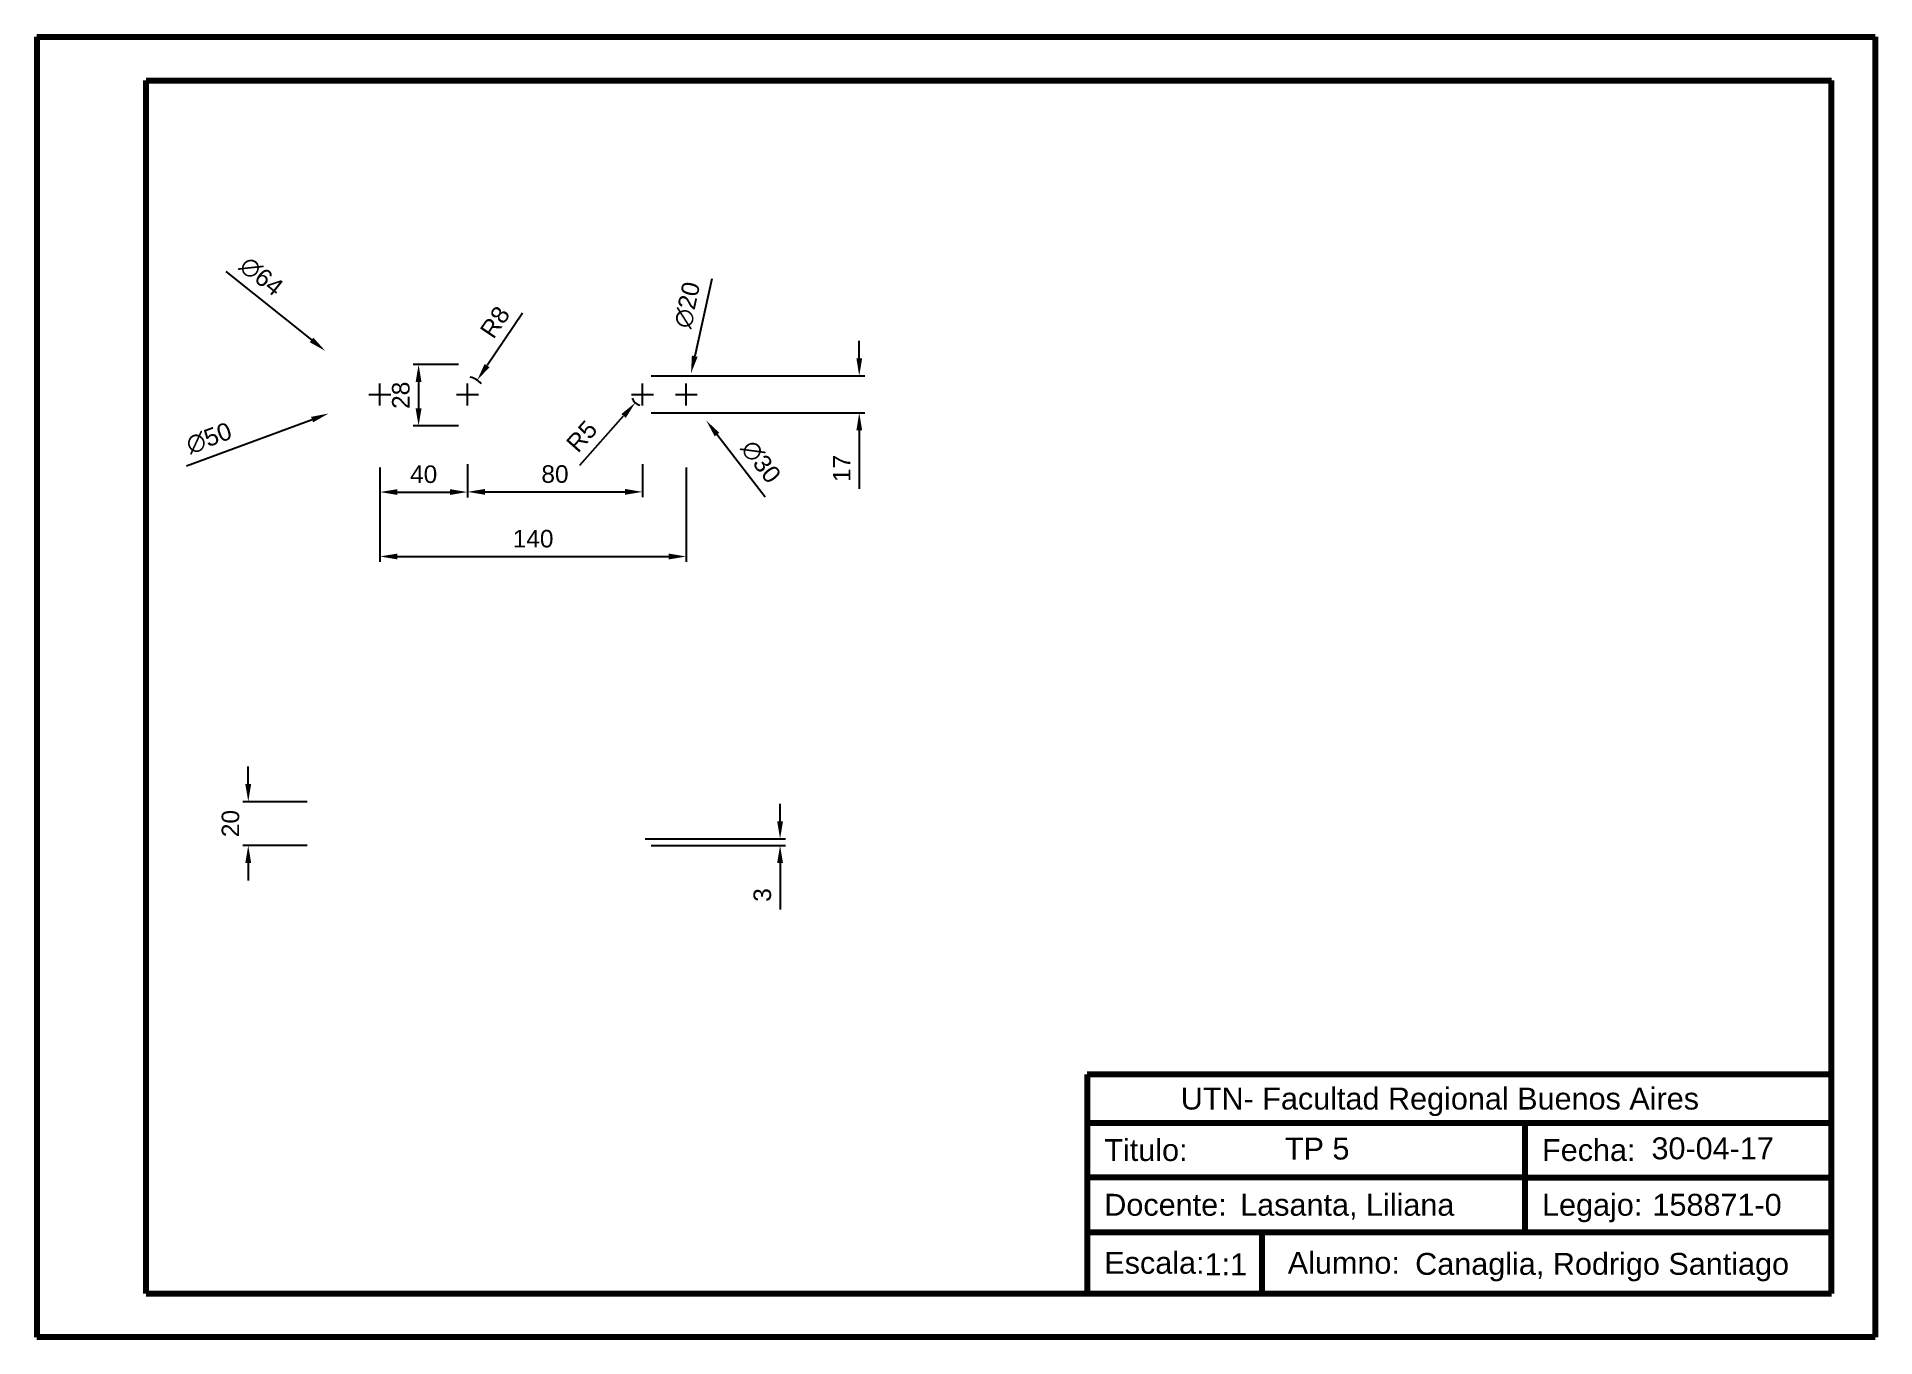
# Paper-space layout 'Presentación2' of a CAD drawing. Header units: millimetres. Extents: x -2 to 418, y 0 to 297.
import ezdxf
from ezdxf.enums import TextEntityAlignment as Align

# ---------------------------------------------------------------- set-up
doc = ezdxf.new("R2010")
doc.units = ezdxf.units.MM
for name, color, linetype, lineweight in [('Cotas', 10, 'Continuous', 20), ('Principal', 80, 'Continuous', 80), ('Rotulo', 130, 'Continuous', 80)]:
    doc.layers.add(name, color=color, linetype=linetype, lineweight=lineweight)
doc.styles.get("Standard").update_dxf_attribs({"font": 'arial.ttf'})
doc.dimstyles.new('Copia de ISO-25', dxfattribs={"dimscale": 0, "dimtxt": 4, "dimasz": 4, "dimexe": 1.25, "dimexo": 0.625, "dimgap": 2, "dimtad": 1, "dimtxsty": 'Standard', "dimcen": 2.5, "dimadec": 0, "dimazin": 0, "dimtfac": 1, "dimtofl": 0, "dimtmove": 0, "dimatfit": 3, "dimfxl": 1, "dimarcsym": 0})

# ---------------------------------------------------------------- blocks, each defined once
blk = doc.blocks.new('*D11')
at = {"layer": 'Cotas', "color": 0, "lineweight": -2, "transparency": 16777216}
for p, q in [((74.26, 214.91), (79.26, 214.91)), ((76.76, 212.41), (76.76, 217.41)), ((32.55, 198.62), (61.28, 209.2))]:
    blk.add_line(p, q, dxfattribs=at)
at = {"layer": 'Cotas', "color": 0, "transparency": 16777216}
blk.add_solid([(61.05, 209.83), (61.51, 208.58), (65.03, 210.59)], dxfattribs=at)
at = {"layer": 'Defpoints', "color": 0, "transparency": 16777216}
for p in [(88.49, 219.23), (65.03, 210.59)]:
    blk.add_point(p, dxfattribs=at)
at = {"layer": 'Cotas', "color": 0, "transparency": 16777216, "insert": (37.72, 204.95), "char_height": 4, "attachment_point": 5, "rotation": 20.22}
blk.add_mtext('∅50', dxfattribs=at)
blk = doc.blocks.new('*D12')
at = {"layer": 'Cotas', "color": 0, "lineweight": -2, "transparency": 16777216}
for p, q in [((41.59, 243.05), (61.15, 227.4)), ((74.26, 214.91), (79.26, 214.91)), ((76.76, 212.41), (76.76, 217.41))]:
    blk.add_line(p, q, dxfattribs=at)
at = {"layer": 'Cotas', "color": 0, "transparency": 16777216}
blk.add_solid([(61.56, 227.92), (60.73, 226.88), (64.27, 224.9)], dxfattribs=at)
at = {"layer": 'Defpoints', "color": 0, "transparency": 16777216}
for p in [(64.27, 224.9), (89.26, 204.91)]:
    blk.add_point(p, dxfattribs=at)
at = {"layer": 'Cotas', "color": 0, "transparency": 16777216, "insert": (49.67, 241.9), "char_height": 4, "attachment_point": 5, "rotation": 321.3403}
blk.add_mtext('∅64', dxfattribs=at)
blk = doc.blocks.new('*D13')
at = {"layer": 'Cotas', "color": 0, "lineweight": -2, "transparency": 16777216}
for p, q in [((152.57, 241.35), (148.69, 223.7)), ((144.26, 214.91), (149.26, 214.91)), ((146.76, 212.41), (146.76, 217.41))]:
    blk.add_line(p, q, dxfattribs=at)
at = {"layer": 'Cotas', "color": 0, "transparency": 16777216}
blk.add_solid([(148.04, 223.84), (149.35, 223.55), (147.84, 219.79)], dxfattribs=at)
at = {"layer": 'Defpoints', "color": 0, "transparency": 16777216}
for p in [(147.84, 219.79), (145.69, 210.02)]:
    blk.add_point(p, dxfattribs=at)
at = {"layer": 'Cotas', "color": 0, "transparency": 16777216, "insert": (147, 235.37), "char_height": 4, "attachment_point": 5, "rotation": 77.6141}
blk.add_mtext('∅20', dxfattribs=at)
blk = doc.blocks.new('*D14')
at = {"layer": 'Cotas', "color": 0, "lineweight": -2, "transparency": 16777216}
for p, q in [((144.26, 214.91), (149.26, 214.91)), ((146.76, 212.41), (146.76, 217.41)), ((164.79, 191.47), (153.77, 205.79))]:
    blk.add_line(p, q, dxfattribs=at)
at = {"layer": 'Cotas', "color": 0, "transparency": 16777216}
blk.add_solid([(154.3, 206.2), (153.25, 205.38), (151.34, 208.96)], dxfattribs=at)
at = {"layer": 'Defpoints', "color": 0, "transparency": 16777216}
for p in [(142.19, 220.85), (151.34, 208.96)]:
    blk.add_point(p, dxfattribs=at)
at = {"layer": 'Cotas', "color": 0, "transparency": 16777216, "insert": (163.79, 199.57), "char_height": 4, "attachment_point": 5, "rotation": 307.553}
blk.add_mtext('∅30', dxfattribs=at)
blk = doc.blocks.new('*D15')
at = {"layer": 'Cotas', "color": 0, "lineweight": -2, "transparency": 16777216}
for p, q in [((76.76, 198.28), (76.76, 191.4)), ((96.76, 198.28), (96.76, 191.4)), ((80.76, 192.65), (92.76, 192.65))]:
    blk.add_line(p, q, dxfattribs=at)
at = {"layer": 'Cotas', "color": 0, "transparency": 16777216}
for points in [[(80.76, 193.32), (80.76, 191.99), (76.76, 192.65)], [(92.76, 193.32), (92.76, 191.99), (96.76, 192.65)]]:
    blk.add_solid(points, dxfattribs=at)
at = {"layer": 'Defpoints', "color": 0, "transparency": 16777216}
for p in [(76.76, 198.91), (96.76, 198.91), (96.76, 192.65)]:
    blk.add_point(p, dxfattribs=at)
at = {"layer": 'Cotas', "color": 0, "transparency": 16777216, "insert": (86.76, 196.7), "char_height": 4, "attachment_point": 5}
blk.add_mtext('40', dxfattribs=at)
blk = doc.blocks.new('*D16')
at = {"layer": 'Cotas', "color": 0, "lineweight": -2, "transparency": 16777216}
for p, q in [((76.76, 198.28), (76.76, 176.69)), ((146.76, 198.28), (146.76, 176.69)), ((80.76, 177.94), (142.76, 177.94))]:
    blk.add_line(p, q, dxfattribs=at)
at = {"layer": 'Cotas', "color": 0, "transparency": 16777216}
for points in [[(80.76, 178.6), (80.76, 177.27), (76.76, 177.94)], [(142.76, 178.6), (142.76, 177.27), (146.76, 177.94)]]:
    blk.add_solid(points, dxfattribs=at)
at = {"layer": 'Defpoints', "color": 0, "transparency": 16777216}
for p in [(76.76, 198.91), (146.76, 198.91), (146.76, 177.94)]:
    blk.add_point(p, dxfattribs=at)
at = {"layer": 'Cotas', "color": 0, "transparency": 16777216, "insert": (111.76, 181.98), "char_height": 4, "attachment_point": 5}
blk.add_mtext('140', dxfattribs=at)
blk = doc.blocks.new('*D17')
at = {"layer": 'Cotas', "color": 0, "lineweight": -2, "transparency": 16777216}
for p, q in [((134.26, 214.91), (139.26, 214.91)), ((136.76, 212.41), (136.76, 217.41)), ((122.43, 198.78), (132.45, 210.05))]:
    blk.add_line(p, q, dxfattribs=at)
blk.add_arc((136.76, 214.91), 2.5, 199.7106, 255.6761, dxfattribs=at)
at = {"layer": 'Cotas', "color": 0, "transparency": 16777216}
blk.add_solid([(131.95, 210.49), (132.94, 209.61), (135.1, 213.04)], dxfattribs=at)
at = {"layer": 'Defpoints', "color": 0, "transparency": 16777216}
for p in [(136.76, 214.91), (135.1, 213.04)]:
    blk.add_point(p, dxfattribs=at)
at = {"layer": 'Cotas', "color": 0, "transparency": 16777216, "insert": (122.89, 205.38), "char_height": 4, "attachment_point": 5, "rotation": 48.3585}
blk.add_mtext('R5', dxfattribs=at)
blk = doc.blocks.new('*D18')
at = {"layer": 'Cotas', "color": 0, "lineweight": -2, "transparency": 16777216}
for p, q in [((109.33, 233.52), (101.24, 221.54)), ((94.26, 214.91), (99.26, 214.91)), ((96.76, 212.41), (96.76, 217.41))]:
    blk.add_line(p, q, dxfattribs=at)
blk.add_arc((96.76, 214.91), 4, 38.0614, 81.0475, dxfattribs=at)
at = {"layer": 'Cotas', "color": 0, "transparency": 16777216}
blk.add_solid([(100.69, 221.91), (101.79, 221.16), (99, 218.22)], dxfattribs=at)
at = {"layer": 'Defpoints', "color": 0, "transparency": 16777216}
for p in [(96.76, 214.91), (99, 218.22)]:
    blk.add_point(p, dxfattribs=at)
at = {"layer": 'Cotas', "color": 0, "transparency": 16777216, "insert": (103.06, 231.45), "char_height": 4, "attachment_point": 5, "rotation": 55.9664}
blk.add_mtext('R8', dxfattribs=at)
blk = doc.blocks.new('Rotulo')
at = {"layer": 'Rotulo'}
for p, q in [((0, 50), (-170, 50)), ((-170, 50), (-170, 0)), ((0, 0), (0, 50)), ((-170, 39), (0, 39)), ((-70, 14), (-70, 39)), ((-70, 26.5), (-170, 26.5)), ((-70, 26.5), (0, 26.5)), ((-170, 14), (0, 14)), ((-130.03, 0), (-130.03, 14)), ((-170, 0), (0, 0))]:
    blk.add_line(p, q, dxfattribs=at)
at = {"layer": 'Rotulo', "char_height": 5, "attachment_point": 1}
for s, width, insert in [('           UTN- Facultad Regional Buenos Aires', 170, (-170, 47)), ('  Titulo:', 100, (-170, 35.25)), ('  Fecha:', 70, (-70, 35.25)), ('  Docente:', 100, (-170, 22.75)), ('                  Lasanta, Liliana', 100, (-170, 22.75)), ('  Legajo:', 70, (-70, 22.75)), ('               158871-0', 70, (-70, 22.75)), ('  Escala:', 39.9679, (-170, 9.5)), ('   Alumno:', 130.0321, (-130.03, 9.5)), ('                  Canaglia, Rodrigo Santiago', 130.0321, (-130.03, 9.25))]:
    blk.add_mtext_dynamic_manual_height_columns(s, width=width, gutter_width=25, heights=[0], dxfattribs=dict(at, insert=insert))
at = {"layer": 'Rotulo'}
for tag, p in [('TITULO', (-120, 32.61)), ('FECHA', (-28.48, 32.85))]:
    blk.add_attdef(tag, text='', height=5, dxfattribs=at).set_placement(p, align=Align.MIDDLE)
blk.add_attdef('E', text='', height=5, dxfattribs=at).set_placement((-136.9, 4.8), align=Align.CENTER)
blk = doc.blocks.new('Rotulo A3')
at = {"layer": 'Rotulo'}
for p, q in [((-420, 297), (-420, 0)), ((-420, 297), (0, 297)), ((0, 297), (0, 0)), ((-395, 10), (-395, 287)), ((-395, 287), (-10, 287)), ((-10, 10), (-10, 287)), ((-395, 10), (-10, 10)), ((0, 0), (-420, 0))]:
    blk.add_line(p, q, dxfattribs=at)
blk.add_blockref('Rotulo', (-10, 10))
blk.add_attdef('TITULO', text='', height=5, dxfattribs=at).set_placement((-127.49, 40.58), align=Align.CENTER)
for tag, p in [('FECHA', (-37.14, 43.14)), ('E', (-148.35, 16.66))]:
    blk.add_attdef(tag, text='', height=5, dxfattribs=at).set_placement(p, align=Align.MIDDLE)
blk = doc.blocks.new('*D21')
at = {"layer": 'Cotas', "color": 0, "lineweight": -2, "transparency": 16777216}
for p, q in [((186.27, 223.22), (186.27, 227.22)), ((138.75, 219.22), (187.52, 219.22)), ((138.75, 210.72), (187.52, 210.72)), ((186.27, 206.72), (186.27, 193.37))]:
    blk.add_line(p, q, dxfattribs=at)
at = {"layer": 'Cotas', "color": 0, "transparency": 16777216}
for points in [[(185.61, 223.22), (186.94, 223.22), (186.27, 219.22)], [(185.61, 206.72), (186.94, 206.72), (186.27, 210.72)]]:
    blk.add_solid(points, dxfattribs=at)
at = {"layer": 'Defpoints', "color": 0, "transparency": 16777216}
for p in [(138.13, 219.22), (138.13, 210.72), (186.27, 210.72)]:
    blk.add_point(p, dxfattribs=at)
at = {"layer": 'Cotas', "color": 0, "transparency": 16777216, "insert": (182.26, 198.05), "char_height": 4, "attachment_point": 5, "rotation": 90}
blk.add_mtext('17', dxfattribs=at)
blk = doc.blocks.new('*D22')
at = {"layer": 'Cotas', "color": 0, "lineweight": -2, "transparency": 16777216}
for p, q in [((94.75, 221.75), (84.35, 221.75)), ((85.6, 217.75), (85.6, 211.75)), ((94.75, 207.75), (84.35, 207.75))]:
    blk.add_line(p, q, dxfattribs=at)
at = {"layer": 'Cotas', "color": 0, "transparency": 16777216}
for points in [[(84.93, 217.75), (86.27, 217.75), (85.6, 221.75)], [(84.93, 211.75), (86.27, 211.75), (85.6, 207.75)]]:
    blk.add_solid(points, dxfattribs=at)
at = {"layer": 'Defpoints', "color": 0, "transparency": 16777216}
for p in [(95.37, 221.75), (85.6, 207.75), (95.37, 207.75)]:
    blk.add_point(p, dxfattribs=at)
at = {"layer": 'Cotas', "color": 0, "transparency": 16777216, "insert": (81.56, 214.75), "char_height": 4, "attachment_point": 5, "rotation": 90}
blk.add_mtext('28', dxfattribs=at)
blk = doc.blocks.new('*D24')
at = {"layer": 'Cotas', "color": 0, "lineweight": -2, "transparency": 16777216}
for p, q in [((96.76, 199.05), (96.76, 191.45)), ((136.76, 199.05), (136.76, 191.45)), ((100.76, 192.7), (132.76, 192.7))]:
    blk.add_line(p, q, dxfattribs=at)
at = {"layer": 'Cotas', "color": 0, "transparency": 16777216}
for points in [[(100.76, 193.36), (100.76, 192.03), (96.76, 192.7)], [(132.76, 193.36), (132.76, 192.03), (136.76, 192.7)]]:
    blk.add_solid(points, dxfattribs=at)
at = {"layer": 'Defpoints', "color": 0, "transparency": 16777216}
for p in [(96.76, 199.67), (136.76, 199.67), (136.76, 192.7)]:
    blk.add_point(p, dxfattribs=at)
at = {"layer": 'Cotas', "color": 0, "transparency": 16777216, "insert": (116.76, 196.74), "char_height": 4, "attachment_point": 5}
blk.add_mtext('80', dxfattribs=at)
blk = doc.blocks.new('*D25')
at = {"layer": 'Cotas', "color": 0, "lineweight": -2, "transparency": 16777216}
for p, q in [((46.69, 125.94), (46.69, 129.94)), ((60.14, 121.94), (45.44, 121.94)), ((60.14, 111.94), (45.44, 111.94)), ((46.69, 107.94), (46.69, 103.94))]:
    blk.add_line(p, q, dxfattribs=at)
at = {"layer": 'Cotas', "color": 0, "transparency": 16777216}
for points in [[(46.02, 125.94), (47.35, 125.94), (46.69, 121.94)], [(46.02, 107.94), (47.35, 107.94), (46.69, 111.94)]]:
    blk.add_solid(points, dxfattribs=at)
at = {"layer": 'Defpoints', "color": 0, "transparency": 16777216}
for p in [(60.76, 121.94), (46.69, 111.94), (60.76, 111.94)]:
    blk.add_point(p, dxfattribs=at)
at = {"layer": 'Cotas', "color": 0, "transparency": 16777216, "insert": (42.64, 116.94), "char_height": 4, "attachment_point": 5, "rotation": 90}
blk.add_mtext('20', dxfattribs=at)
blk = doc.blocks.new('*D26')
at = {"layer": 'Cotas', "color": 0, "lineweight": -2, "transparency": 16777216}
for p, q in [((168.19, 117.44), (168.19, 121.44)), ((137.39, 113.44), (169.44, 113.44)), ((138.75, 111.94), (169.44, 111.94)), ((168.19, 107.94), (168.19, 97.32))]:
    blk.add_line(p, q, dxfattribs=at)
at = {"layer": 'Cotas', "color": 0, "transparency": 16777216}
for points in [[(167.52, 117.44), (168.85, 117.44), (168.19, 113.44)], [(167.52, 107.94), (168.85, 107.94), (168.19, 111.94)]]:
    blk.add_solid(points, dxfattribs=at)
at = {"layer": 'Defpoints', "color": 0, "transparency": 16777216}
for p in [(136.76, 113.44), (138.13, 111.94), (168.19, 111.94)]:
    blk.add_point(p, dxfattribs=at)
at = {"layer": 'Cotas', "color": 0, "transparency": 16777216, "insert": (164.14, 100.63), "char_height": 4, "attachment_point": 5, "rotation": 90}
blk.add_mtext('3', dxfattribs=at)

psp = doc.layouts.new('Presentación2')

# ---------------------------------------------------------------- block references
at = {"layer": 'Principal'}
psp.add_blockref('Rotulo A3', (418.3744, -0.3698), dxfattribs=at).add_auto_attribs({'E': '1:1', 'TITULO': 'TP 5', 'FECHA': '30-04-17'})

# ---------------------------------------------------------------- dimensions: what is measured, and where the dimension line sits
at = {"layer": 'Cotas'}
for p1, p2, picture, middle in [((89.2584, 204.9123), (64.2705, 224.9025), '*D12', (47.0778, 238.6566)), ((145.692, 210.0238), (147.8369, 219.791), '*D13', (151.0616, 234.4752)), ((88.4941, 219.2277), (65.0348, 210.5871), '*D11', (39.1517, 201.0537)), ((142.1932, 220.8533), (151.3357, 208.9615), '*D14', (160.4989, 197.0426))]:
    dim = psp.add_diameter_dim_2p(p1=p1, p2=p2, dimstyle='Copia de ISO-25', override={"dimscale": 1, "dimlfac": -2}, dxfattribs=at)
    dim.commit()
    dim.dimension.update_dxf_attribs({"geometry": picture, "text_midpoint": middle, "dimtype": 163})
for center, mpoint, picture, middle in [((96.7644, 214.9074), (99.0032, 218.2223), '*D18', (106.4073, 229.1854)), ((136.7644, 214.9074), (135.1033, 213.0391), '*D17', (125.9084, 202.6978))]:
    dim = psp.add_radius_dim(center=center, mpoint=mpoint, dimstyle='Copia de ISO-25', override={"dimscale": 1, "dimlfac": -2}, dxfattribs=at)
    dim.commit()
    dim.dimension.update_dxf_attribs({"geometry": picture, "text_midpoint": middle, "dimtype": 164})
for base, p1, p2, angle, picture, middle in [((186.2725, 210.7247), (138.1266, 219.2247), (138.1266, 210.7247), 90, '*D21', (182.2643, 198.048)), ((85.6014, 207.7531), (95.3732, 221.7531), (95.3732, 207.7531), 270, '*D22', (81.5591, 214.7531)), ((46.6856, 111.942), (60.7644, 121.942), (60.7644, 111.942), 270, '*D25', (42.6433, 116.942)), ((168.1864, 111.942), (136.7644, 113.442), (138.1266, 111.942), 90, '*D26', (164.1427, 100.6323))]:
    dim = psp.add_linear_dim(base=base, p1=p1, p2=p2, angle=angle, dimstyle='Copia de ISO-25', override={"dimscale": 1, "dimlfac": -2}, dxfattribs=at)
    dim.commit()
    dim.dimension.update_dxf_attribs({"geometry": picture, "text_midpoint": middle})
for base, p1, p2, picture, middle in [((96.7644, 192.6544), (76.7644, 198.9074), (96.7644, 198.9074), '*D15', (86.7644, 196.6967)), ((146.7644, 177.9381), (76.7644, 198.9074), (146.7644, 198.9074), '*D16', (111.7644, 181.9804)), ((136.7644, 192.6958), (96.7644, 199.6733), (136.7644, 199.6733), '*D24', (116.7644, 196.7381))]:
    dim = psp.add_linear_dim(base=base, p1=p1, p2=p2, dimstyle='Copia de ISO-25', override={"dimscale": 1, "dimlfac": -2}, dxfattribs=at)
    dim.commit()
    dim.dimension.update_dxf_attribs({"geometry": picture, "text_midpoint": middle})

doc.saveas('drawing.dxf')
